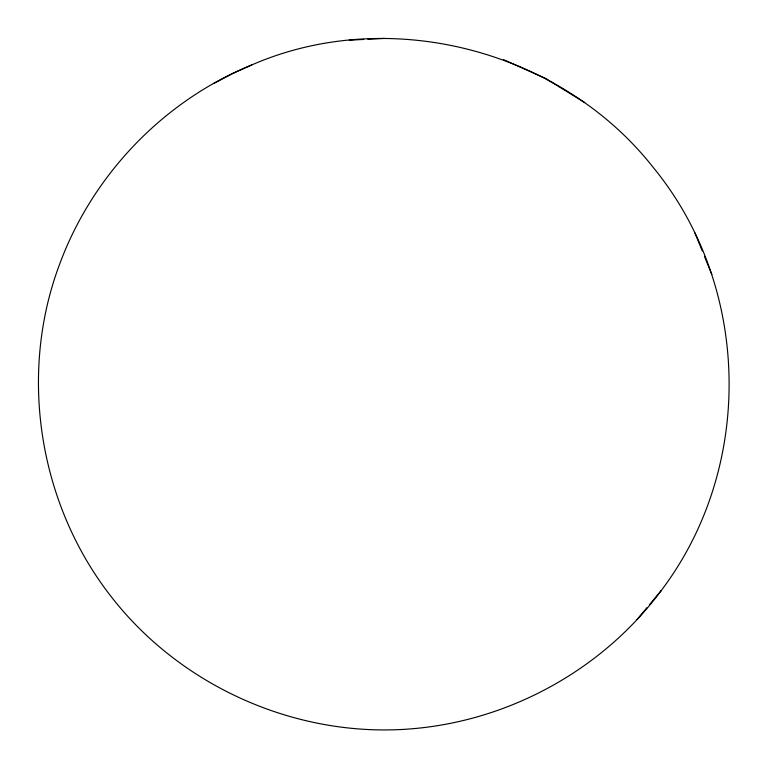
<?xml version="1.0" encoding="UTF-8"?>
<svg xmlns="http://www.w3.org/2000/svg" width="768" height="768" viewBox="0 0 768 768"><rect width="100%" height="100%" fill="white"/><g stroke="black" fill="none" stroke-linecap="round" stroke-linejoin="round"><path stroke-width="1.15" d="M661.152 590.65C754.493 467.549 751.488 287.155 653.261 167.472C560.957 49.958 389.002 5.03 251.674 64.973C163.776 100.723 93.014 174.47 59.962 263.309C17.808 374.246 38.822 505.296 112.397 598.176C183.466 688.714 300.931 739.44 415.584 728.458C511.949 719.434 603.485 668.544 661.152 590.65L649.786 604.301M637.075 619.517L647.03 607.555M213.475 83.606L232.512 73.632L251.674 64.973M349.277 40.186L363.763 39.437M367.872 39.254L384.509 38.4M503.635 59.683L545.453 78.346L584.726 102.576M694.81 232.762L702.307 251.05M704.419 256.33L711.878 274.541"/></g></svg>
